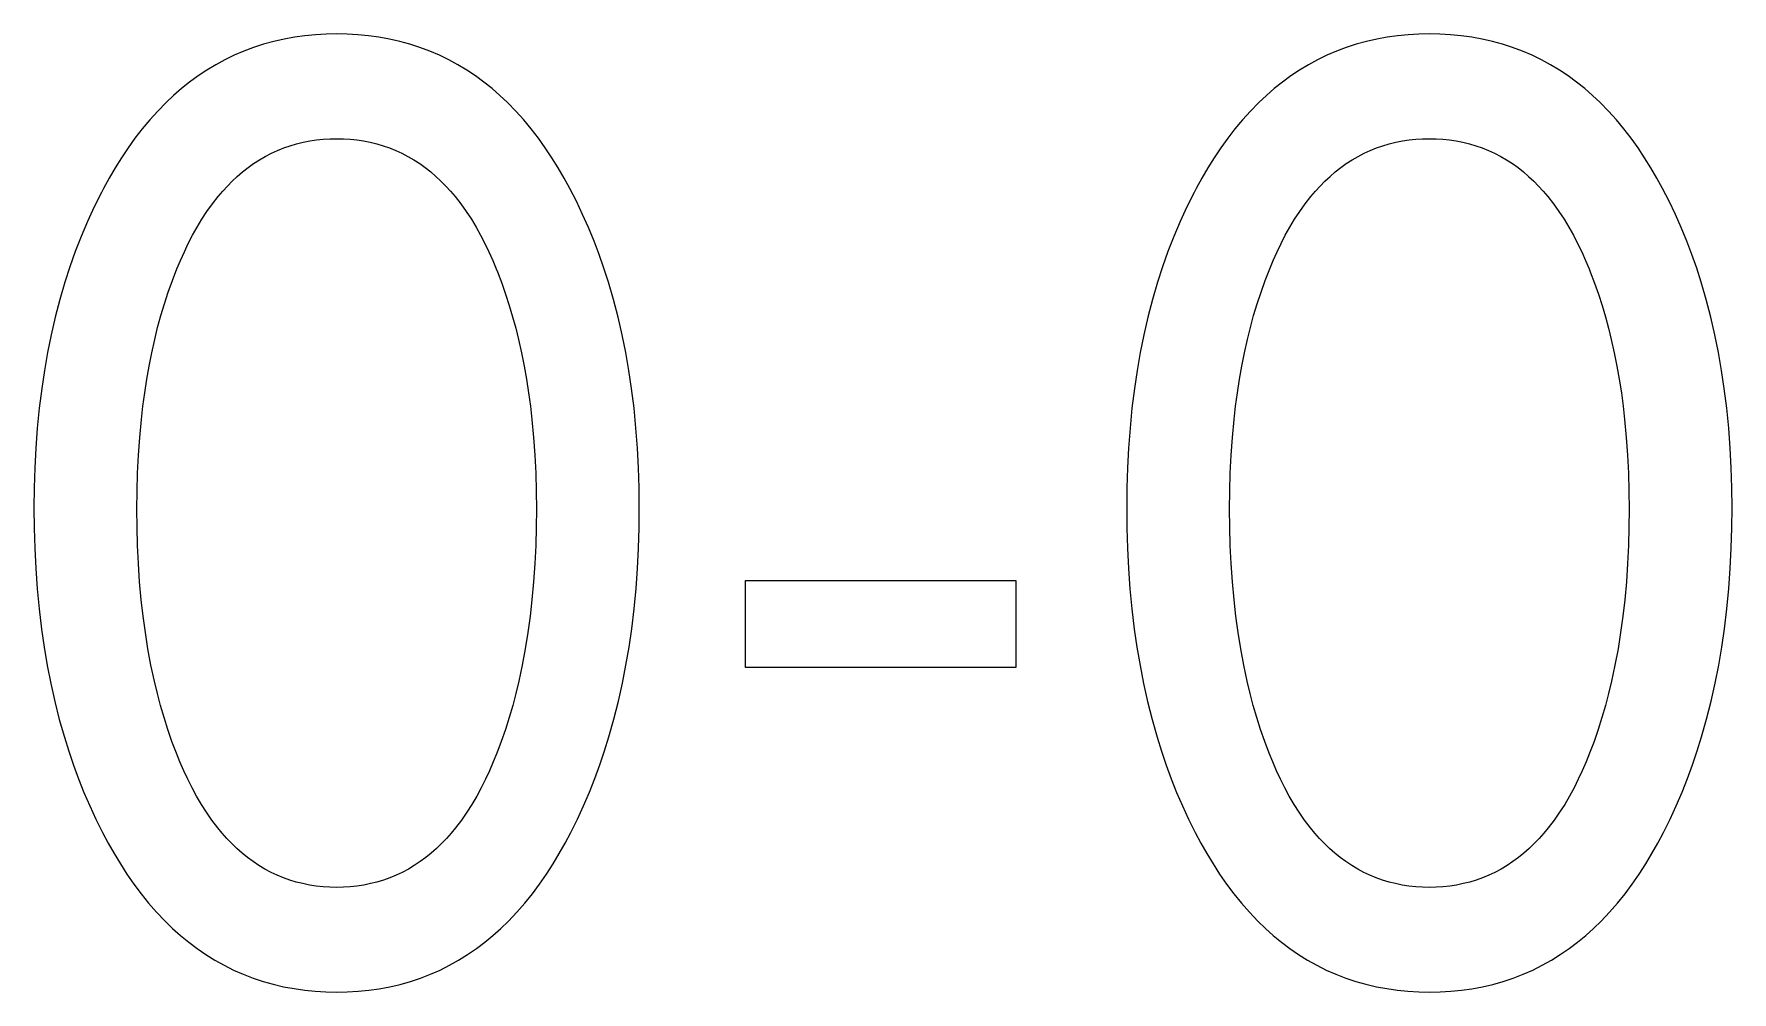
# Model space of a CAD drawing. Extents: x 0 to 420, y 0 to 297.
# Drawn here: x 176.831 to 179.957, y 190.961 to 192.725 of the extents above; entities that cross this region are included whole.
import ezdxf

# ---------------------------------------------------------------- set-up
doc = ezdxf.new("R2010")
doc.units = 0
doc.header["$LTSCALE"] = 23.1
doc.layers.add('10000_FRONT', color=7, linetype='CONTINUOUS')

msp = doc.modelspace()

# ---------------------------------------------------------------- linework, layer by layer
at = {"layer": '10000_FRONT', "color": 7, "linetype": 'CONTINUOUS'}
for p, q in [((177.3299, 192.7219), (177.3106, 192.7193)), ((177.3493, 192.7238), (177.3299, 192.7219)), ((177.3688, 192.7249), (177.3493, 192.7238)), ((177.3883, 192.7253), (177.3688, 192.7249)), ((177.4079, 192.7249), (177.3883, 192.7253)), ((177.4274, 192.7238), (177.4079, 192.7249)), ((177.4469, 192.722), (177.4274, 192.7238)), ((177.4662, 192.7193), (177.4469, 192.722)), ((179.3412, 192.7219), (179.322, 192.7193)), ((179.3606, 192.7238), (179.3412, 192.7219)), ((179.3801, 192.7249), (179.3606, 192.7238)), ((179.3996, 192.7253), (179.3801, 192.7249)), ((179.4192, 192.7249), (179.3996, 192.7253)), ((179.4387, 192.7238), (179.4192, 192.7249)), ((179.4582, 192.722), (179.4387, 192.7238)), ((179.4775, 192.7193), (179.4582, 192.722)), ((177.2173, 192.6937), (177.1997, 192.6861)), ((177.2354, 192.7005), (177.2173, 192.6937)), ((177.2539, 192.7065), (177.2354, 192.7005)), ((177.2726, 192.7116), (177.2539, 192.7065)), ((177.2915, 192.7158), (177.2726, 192.7116)), ((177.3106, 192.7193), (177.2915, 192.7158)), ((177.4854, 192.7159), (177.4662, 192.7193)), ((177.5044, 192.7116), (177.4854, 192.7159)), ((177.5231, 192.7065), (177.5044, 192.7116)), ((177.5416, 192.7005), (177.5231, 192.7065)), ((177.5598, 192.6937), (177.5416, 192.7005)), ((177.5774, 192.6861), (177.5598, 192.6937)), ((179.2286, 192.6937), (179.2111, 192.6861)), ((179.2467, 192.7005), (179.2286, 192.6937)), ((179.2652, 192.7065), (179.2467, 192.7005)), ((179.2839, 192.7116), (179.2652, 192.7065)), ((179.3028, 192.7158), (179.2839, 192.7116)), ((179.322, 192.7193), (179.3028, 192.7158)), ((179.4967, 192.7159), (179.4775, 192.7193)), ((179.5157, 192.7116), (179.4967, 192.7159)), ((179.5344, 192.7065), (179.5157, 192.7116)), ((179.5529, 192.7005), (179.5344, 192.7065)), ((179.5711, 192.6937), (179.5529, 192.7005)), ((179.5887, 192.6861), (179.5711, 192.6937)), ((177.1493, 192.6585), (177.1334, 192.6479)), ((177.1657, 192.6685), (177.1493, 192.6585)), ((177.1825, 192.6777), (177.1657, 192.6685)), ((177.1997, 192.6861), (177.1825, 192.6777)), ((177.5946, 192.6777), (177.5774, 192.6861)), ((177.6114, 192.6685), (177.5946, 192.6777)), ((177.6278, 192.6586), (177.6114, 192.6685)), ((177.6438, 192.6479), (177.6278, 192.6586)), ((179.1607, 192.6585), (179.1447, 192.6479)), ((179.1771, 192.6685), (179.1607, 192.6585)), ((179.1939, 192.6777), (179.1771, 192.6685)), ((179.2111, 192.6861), (179.1939, 192.6777)), ((179.6059, 192.6777), (179.5887, 192.6861)), ((179.6227, 192.6685), (179.6059, 192.6777)), ((179.6391, 192.6586), (179.6227, 192.6685)), ((179.6551, 192.6479), (179.6391, 192.6586)), ((177.1178, 192.6365), (177.1028, 192.6246)), ((177.1334, 192.6479), (177.1178, 192.6365)), ((177.6593, 192.6366), (177.6438, 192.6479)), ((177.6743, 192.6246), (177.6593, 192.6366)), ((179.1292, 192.6365), (179.1141, 192.6246)), ((179.1447, 192.6479), (179.1292, 192.6365)), ((179.6706, 192.6366), (179.6551, 192.6479)), ((179.6856, 192.6246), (179.6706, 192.6366)), ((177.0743, 192.5989), (177.059, 192.5834)), ((177.0883, 192.612), (177.0743, 192.5989)), ((177.1028, 192.6246), (177.0883, 192.612)), ((177.6888, 192.612), (177.6743, 192.6246)), ((177.7028, 192.5989), (177.6888, 192.612)), ((177.7181, 192.5834), (177.7028, 192.5989)), ((179.0856, 192.5989), (179.0703, 192.5834)), ((179.0996, 192.612), (179.0856, 192.5989)), ((179.1141, 192.6246), (179.0996, 192.612)), ((179.7002, 192.612), (179.6856, 192.6246)), ((179.7141, 192.5989), (179.7002, 192.612)), ((179.7294, 192.5834), (179.7141, 192.5989)), ((177.0444, 192.5672), (177.0304, 192.5505)), ((177.059, 192.5834), (177.0444, 192.5672)), ((177.7326, 192.5672), (177.7181, 192.5834)), ((177.7465, 192.5505), (177.7326, 192.5672)), ((179.0557, 192.5672), (179.0417, 192.5505)), ((179.0703, 192.5834), (179.0557, 192.5672)), ((179.744, 192.5672), (179.7294, 192.5834)), ((179.7578, 192.5505), (179.744, 192.5672)), ((177.0304, 192.5505), (177.0171, 192.5333)), ((177.7598, 192.5333), (177.7465, 192.5505)), ((179.0417, 192.5505), (179.0284, 192.5333)), ((179.7711, 192.5333), (179.7578, 192.5505)), ((177.0044, 192.5156), (176.9923, 192.4974)), ((177.0171, 192.5333), (177.0044, 192.5156)), ((177.257, 192.5), (177.2683, 192.5059)), ((177.2683, 192.5059), (177.2795, 192.511)), ((177.2795, 192.511), (177.2909, 192.5156)), ((177.2909, 192.5156), (177.3026, 192.5196)), ((177.3026, 192.5196), (177.3145, 192.5231)), ((177.3145, 192.5231), (177.3265, 192.526)), ((177.3265, 192.526), (177.3387, 192.5284)), ((177.3387, 192.5284), (177.351, 192.5302)), ((177.351, 192.5302), (177.3634, 192.5315)), ((177.3634, 192.5315), (177.3758, 192.5323)), ((177.3758, 192.5323), (177.3883, 192.5325)), ((177.3883, 192.5325), (177.4008, 192.5323)), ((177.4008, 192.5323), (177.4132, 192.5315)), ((177.4132, 192.5315), (177.4256, 192.5302)), ((177.4256, 192.5302), (177.4379, 192.5284)), ((177.4379, 192.5284), (177.4501, 192.526)), ((177.4501, 192.526), (177.4621, 192.5231)), ((177.4621, 192.5231), (177.474, 192.5196)), ((177.474, 192.5196), (177.4857, 192.5156)), ((177.4857, 192.5156), (177.4972, 192.511)), ((177.4972, 192.511), (177.5084, 192.5059)), ((177.5084, 192.5059), (177.5196, 192.5)), ((177.7724, 192.5155), (177.7598, 192.5333)), ((177.7845, 192.4974), (177.7724, 192.5155)), ((179.0157, 192.5156), (179.0036, 192.4974)), ((179.0284, 192.5333), (179.0157, 192.5156)), ((179.2684, 192.5), (179.2796, 192.5059)), ((179.2796, 192.5059), (179.2908, 192.511)), ((179.2908, 192.511), (179.3023, 192.5156)), ((179.3023, 192.5156), (179.3139, 192.5196)), ((179.3139, 192.5196), (179.3258, 192.5231)), ((179.3258, 192.5231), (179.3379, 192.526)), ((179.3379, 192.526), (179.3501, 192.5284)), ((179.3501, 192.5284), (179.3624, 192.5302)), ((179.3624, 192.5302), (179.3747, 192.5315)), ((179.3747, 192.5315), (179.3872, 192.5323)), ((179.3872, 192.5323), (179.3996, 192.5325)), ((179.3996, 192.5325), (179.4121, 192.5323)), ((179.4121, 192.5323), (179.4245, 192.5315)), ((179.4245, 192.5315), (179.4369, 192.5302)), ((179.4369, 192.5302), (179.4492, 192.5284)), ((179.4492, 192.5284), (179.4614, 192.526)), ((179.4614, 192.526), (179.4735, 192.5231)), ((179.4735, 192.5231), (179.4853, 192.5196)), ((179.4853, 192.5196), (179.497, 192.5156)), ((179.497, 192.5156), (179.5085, 192.511)), ((179.5085, 192.511), (179.5197, 192.5059)), ((179.5197, 192.5059), (179.5309, 192.5)), ((179.7837, 192.5155), (179.7711, 192.5333)), ((179.7958, 192.4974), (179.7837, 192.5155)), ((176.9807, 192.4789), (176.9697, 192.4601)), ((176.9923, 192.4974), (176.9807, 192.4789)), ((177.2055, 192.4629), (177.2152, 192.4713)), ((177.2152, 192.4713), (177.2252, 192.4792)), ((177.2252, 192.4792), (177.2355, 192.4866)), ((177.2355, 192.4866), (177.2461, 192.4936)), ((177.2461, 192.4936), (177.257, 192.5)), ((177.5196, 192.5), (177.5305, 192.4936)), ((177.5305, 192.4936), (177.5412, 192.4866)), ((177.5412, 192.4866), (177.5515, 192.4792)), ((177.5515, 192.4792), (177.5614, 192.4713)), ((177.5614, 192.4713), (177.5711, 192.4629)), ((177.796, 192.4789), (177.7845, 192.4974)), ((177.8069, 192.4601), (177.796, 192.4789)), ((178.9921, 192.4789), (178.981, 192.4601)), ((179.0036, 192.4974), (178.9921, 192.4789)), ((179.2168, 192.4629), (179.2265, 192.4713)), ((179.2265, 192.4713), (179.2365, 192.4792)), ((179.2365, 192.4792), (179.2468, 192.4866)), ((179.2468, 192.4866), (179.2574, 192.4936)), ((179.2574, 192.4936), (179.2684, 192.5)), ((179.5309, 192.5), (179.5419, 192.4936)), ((179.5419, 192.4936), (179.5525, 192.4866)), ((179.5525, 192.4866), (179.5628, 192.4792)), ((179.5628, 192.4792), (179.5728, 192.4713)), ((179.5728, 192.4713), (179.5824, 192.4629)), ((179.8073, 192.4789), (179.7958, 192.4974)), ((179.8183, 192.4601), (179.8073, 192.4789)), ((176.9592, 192.441), (176.9554, 192.4337)), ((176.9697, 192.4601), (176.9592, 192.441)), ((177.1786, 192.4357), (177.1872, 192.4451)), ((177.1872, 192.4451), (177.1962, 192.4542)), ((177.1962, 192.4542), (177.2055, 192.4629)), ((177.5711, 192.4629), (177.5804, 192.4542)), ((177.5804, 192.4542), (177.5894, 192.4451)), ((177.5894, 192.4451), (177.5981, 192.4357)), ((177.8174, 192.441), (177.8069, 192.4601)), ((177.8296, 192.4172), (177.8174, 192.441)), ((178.9705, 192.441), (178.9667, 192.4337)), ((178.981, 192.4601), (178.9705, 192.441)), ((179.1899, 192.4357), (179.1985, 192.4451)), ((179.1985, 192.4451), (179.2075, 192.4542)), ((179.2075, 192.4542), (179.2168, 192.4629)), ((179.5824, 192.4629), (179.5918, 192.4542)), ((179.5918, 192.4542), (179.6007, 192.4451)), ((179.6007, 192.4451), (179.6094, 192.4357)), ((179.8287, 192.441), (179.8183, 192.4601)), ((179.8409, 192.4172), (179.8287, 192.441)), ((176.9554, 192.4337), (176.942, 192.407)), ((177.1497, 192.3986), (177.1597, 192.4125)), ((177.1597, 192.4125), (177.1703, 192.426)), ((177.1703, 192.426), (177.1786, 192.4357)), ((177.5981, 192.4357), (177.6063, 192.426)), ((177.6063, 192.426), (177.6169, 192.4125)), ((177.6169, 192.4125), (177.6269, 192.3986)), ((177.8411, 192.3931), (177.8296, 192.4172)), ((178.9667, 192.4337), (178.9534, 192.407)), ((179.1611, 192.3986), (179.171, 192.4125)), ((179.171, 192.4125), (179.1816, 192.426)), ((179.1816, 192.426), (179.1899, 192.4357)), ((179.6094, 192.4357), (179.6177, 192.426)), ((179.6177, 192.426), (179.6283, 192.4125)), ((179.6283, 192.4125), (179.6382, 192.3986)), ((179.8524, 192.3931), (179.8409, 192.4172)), ((176.9296, 192.38), (176.918, 192.3526)), ((176.942, 192.407), (176.9296, 192.38)), ((177.1315, 192.3697), (177.1403, 192.3843)), ((177.1403, 192.3843), (177.1497, 192.3986)), ((177.6269, 192.3986), (177.6363, 192.3843)), ((177.6363, 192.3843), (177.6451, 192.3697)), ((177.8519, 192.3687), (177.8411, 192.3931)), ((178.9409, 192.38), (178.9293, 192.3526)), ((178.9534, 192.407), (178.9409, 192.38)), ((179.1428, 192.3697), (179.1517, 192.3843)), ((179.1517, 192.3843), (179.1611, 192.3986)), ((179.6382, 192.3986), (179.6476, 192.3843)), ((179.6476, 192.3843), (179.6565, 192.3697)), ((179.8633, 192.3687), (179.8524, 192.3931)), ((176.918, 192.3526), (176.9072, 192.3249)), ((177.1153, 192.3396), (177.1232, 192.3548)), ((177.1232, 192.3548), (177.1315, 192.3697)), ((177.6451, 192.3697), (177.6534, 192.3548)), ((177.6534, 192.3548), (177.6613, 192.3396)), ((177.8621, 192.344), (177.8519, 192.3687)), ((178.9293, 192.3526), (178.9185, 192.3249)), ((179.1267, 192.3396), (179.1345, 192.3548)), ((179.1345, 192.3548), (179.1428, 192.3697)), ((179.6565, 192.3697), (179.6648, 192.3548)), ((179.6648, 192.3548), (179.6726, 192.3396)), ((179.8734, 192.344), (179.8633, 192.3687)), ((176.9072, 192.3249), (176.8973, 192.2968)), ((177.101, 192.3085), (177.108, 192.3242)), ((177.108, 192.3242), (177.1153, 192.3396)), ((177.6613, 192.3396), (177.6687, 192.3242)), ((177.6687, 192.3242), (177.6756, 192.3085)), ((177.8715, 192.3191), (177.8621, 192.344)), ((177.8803, 192.2939), (177.8715, 192.3191)), ((178.9185, 192.3249), (178.9086, 192.2968)), ((179.1123, 192.3085), (179.1193, 192.3242)), ((179.1193, 192.3242), (179.1267, 192.3396)), ((179.6726, 192.3396), (179.68, 192.3242)), ((179.68, 192.3242), (179.687, 192.3085)), ((179.8829, 192.3191), (179.8734, 192.344)), ((179.8917, 192.2939), (179.8829, 192.3191)), ((176.8973, 192.2968), (176.8881, 192.2685)), ((177.0862, 192.2715), (177.0944, 192.2928)), ((177.0944, 192.2928), (177.101, 192.3085)), ((177.6756, 192.3085), (177.6822, 192.2928)), ((177.6822, 192.2928), (177.6845, 192.2871)), ((177.6845, 192.2871), (177.6922, 192.2668)), ((177.8885, 192.2685), (177.8803, 192.2939)), ((178.9086, 192.2968), (178.8994, 192.2685)), ((179.0975, 192.2715), (179.1057, 192.2928)), ((179.1057, 192.2928), (179.1123, 192.3085)), ((179.687, 192.3085), (179.6936, 192.2928)), ((179.6936, 192.2928), (179.6958, 192.2871)), ((179.6958, 192.2871), (179.7036, 192.2668)), ((179.8999, 192.2685), (179.8917, 192.2939)), ((176.8881, 192.2685), (176.8787, 192.2364)), ((177.0785, 192.2501), (177.0862, 192.2715)), ((177.6922, 192.2668), (177.6994, 192.2463)), ((177.8979, 192.2364), (177.8885, 192.2685)), ((178.8994, 192.2685), (178.89, 192.2364)), ((179.0898, 192.2501), (179.0975, 192.2715)), ((179.7036, 192.2668), (179.7108, 192.2463)), ((179.9092, 192.2364), (179.8999, 192.2685)), ((176.8787, 192.2364), (176.8703, 192.204)), ((177.0649, 192.2067), (177.0714, 192.2285)), ((177.0714, 192.2285), (177.0785, 192.2501)), ((177.6994, 192.2463), (177.7061, 192.2256)), ((177.7061, 192.2256), (177.7123, 192.2048)), ((177.9063, 192.2041), (177.8979, 192.2364)), ((178.89, 192.2364), (178.8816, 192.204)), ((179.0762, 192.2067), (179.0827, 192.2285)), ((179.0827, 192.2285), (179.0898, 192.2501)), ((179.7108, 192.2463), (179.7174, 192.2256)), ((179.7174, 192.2256), (179.7236, 192.2048)), ((179.9177, 192.2041), (179.9092, 192.2364)), ((176.8703, 192.204), (176.8628, 192.1714)), ((177.0589, 192.1848), (177.0649, 192.2067)), ((177.7123, 192.2048), (177.718, 192.1839)), ((177.9139, 192.1714), (177.9063, 192.2041)), ((178.8816, 192.204), (178.8741, 192.1714)), ((179.0702, 192.1848), (179.0762, 192.2067)), ((179.7236, 192.2048), (179.7293, 192.1839)), ((179.9252, 192.1714), (179.9177, 192.2041)), ((176.8628, 192.1714), (176.8561, 192.1386)), ((177.048, 192.1385), (177.0534, 192.1628)), ((177.0534, 192.1628), (177.0589, 192.1848)), ((177.718, 192.1839), (177.7232, 192.1628)), ((177.7232, 192.1628), (177.7286, 192.1385)), ((177.9205, 192.1386), (177.9139, 192.1714)), ((178.8741, 192.1714), (178.8675, 192.1386)), ((179.0593, 192.1385), (179.0648, 192.1628)), ((179.0648, 192.1628), (179.0702, 192.1848)), ((179.7293, 192.1839), (179.7345, 192.1628)), ((179.7345, 192.1628), (179.74, 192.1385)), ((179.9318, 192.1386), (179.9252, 192.1714)), ((176.8561, 192.1386), (176.8504, 192.1057)), ((177.0431, 192.114), (177.048, 192.1385)), ((177.7286, 192.1385), (177.7335, 192.114)), ((177.9263, 192.1057), (177.9205, 192.1386)), ((178.8675, 192.1386), (178.8617, 192.1057)), ((179.0544, 192.114), (179.0593, 192.1385)), ((179.74, 192.1385), (179.7448, 192.114)), ((179.9376, 192.1057), (179.9318, 192.1386)), ((176.8504, 192.1057), (176.8454, 192.0726)), ((177.0388, 192.0895), (177.0431, 192.114)), ((177.7335, 192.114), (177.7378, 192.0895)), ((177.9312, 192.0726), (177.9263, 192.1057)), ((178.8617, 192.1057), (178.8568, 192.0726)), ((179.0501, 192.0895), (179.0544, 192.114)), ((179.7448, 192.114), (179.7492, 192.0895)), ((179.9425, 192.0726), (179.9376, 192.1057)), ((176.8454, 192.0726), (176.8409, 192.0361)), ((177.0317, 192.0402), (177.035, 192.0649)), ((177.035, 192.0649), (177.0388, 192.0895)), ((177.7378, 192.0895), (177.7416, 192.0649)), ((177.7416, 192.0649), (177.7449, 192.0402)), ((177.9357, 192.0361), (177.9312, 192.0726)), ((178.8568, 192.0726), (178.8522, 192.0361)), ((179.043, 192.0402), (179.0463, 192.0649)), ((179.0463, 192.0649), (179.0501, 192.0895)), ((179.7492, 192.0895), (179.753, 192.0649)), ((179.753, 192.0649), (179.7563, 192.0402)), ((179.947, 192.0361), (179.9425, 192.0726)), ((176.8409, 192.0361), (176.8373, 191.9996)), ((177.0289, 192.0154), (177.0317, 192.0402)), ((177.7449, 192.0402), (177.7478, 192.0154)), ((177.9393, 191.9996), (177.9357, 192.0361)), ((178.8522, 192.0361), (178.8487, 191.9996)), ((179.0402, 192.0154), (179.043, 192.0402)), ((179.7563, 192.0402), (179.7591, 192.0154)), ((179.9506, 191.9996), (179.947, 192.0361)), ((177.0258, 191.9825), (177.0289, 192.0154)), ((177.7478, 192.0154), (177.7508, 191.9825)), ((179.0371, 191.9825), (179.0402, 192.0154)), ((179.7591, 192.0154), (179.7621, 191.9825)), ((176.8373, 191.9996), (176.8346, 191.963)), ((177.0235, 191.9496), (177.0258, 191.9825)), ((177.7508, 191.9825), (177.7531, 191.9496)), ((177.942, 191.963), (177.9393, 191.9996)), ((178.8487, 191.9996), (178.8459, 191.963)), ((179.0348, 191.9496), (179.0371, 191.9825)), ((179.7621, 191.9825), (179.7645, 191.9496)), ((179.9533, 191.963), (179.9506, 191.9996)), ((176.8346, 191.963), (176.8327, 191.9264)), ((177.0219, 191.9166), (177.0235, 191.9496)), ((177.7531, 191.9496), (177.7547, 191.9166)), ((177.9439, 191.9264), (177.942, 191.963)), ((178.8459, 191.963), (178.844, 191.9264)), ((179.0332, 191.9166), (179.0348, 191.9496)), ((179.7645, 191.9496), (179.766, 191.9166)), ((179.9552, 191.9264), (179.9533, 191.963)), ((176.8327, 191.9264), (176.8316, 191.8897)), ((177.021, 191.8836), (177.0219, 191.9166)), ((177.7547, 191.9166), (177.7557, 191.8836)), ((177.945, 191.8897), (177.9439, 191.9264)), ((178.844, 191.9264), (178.8429, 191.8897)), ((179.0323, 191.8836), (179.0332, 191.9166)), ((179.766, 191.9166), (179.767, 191.8836)), ((179.9564, 191.8897), (179.9552, 191.9264)), ((176.8316, 191.8897), (176.8312, 191.853)), ((177.0207, 191.8506), (177.021, 191.8836)), ((177.7557, 191.8836), (177.756, 191.8506)), ((177.9454, 191.853), (177.945, 191.8897)), ((178.8429, 191.8897), (178.8425, 191.853)), ((179.032, 191.8506), (179.0323, 191.8836)), ((179.767, 191.8836), (179.7673, 191.8506)), ((179.9567, 191.853), (179.9564, 191.8897)), ((176.8312, 191.853), (176.8315, 191.8157)), ((177.0209, 191.8171), (177.0207, 191.8506)), ((177.756, 191.8506), (177.7557, 191.8171)), ((177.9451, 191.8158), (177.9454, 191.853)), ((178.8425, 191.853), (178.8429, 191.8157)), ((179.0323, 191.8171), (179.032, 191.8506)), ((179.7673, 191.8506), (179.767, 191.8171)), ((179.9564, 191.8158), (179.9567, 191.853)), ((176.8315, 191.8157), (176.8326, 191.7784)), ((177.0219, 191.7836), (177.0209, 191.8171)), ((177.7557, 191.8171), (177.7548, 191.7836)), ((177.944, 191.7786), (177.9451, 191.8158)), ((178.8429, 191.8157), (178.8439, 191.7784)), ((179.0332, 191.7836), (179.0323, 191.8171)), ((179.767, 191.8171), (179.7661, 191.7836)), ((179.9553, 191.7786), (179.9564, 191.8158)), ((177.0234, 191.7502), (177.0219, 191.7836)), ((177.7548, 191.7836), (177.7532, 191.7502)), ((179.0348, 191.7502), (179.0332, 191.7836)), ((179.7661, 191.7836), (179.7645, 191.7502)), ((176.8326, 191.7784), (176.8345, 191.7411)), ((177.9421, 191.7414), (177.944, 191.7786)), ((178.8439, 191.7784), (178.8458, 191.7411)), ((179.9535, 191.7414), (179.9553, 191.7786)), ((176.8345, 191.7411), (176.8372, 191.7039)), ((177.0257, 191.7168), (177.0234, 191.7502)), ((177.7532, 191.7502), (177.7509, 191.7168)), ((177.9394, 191.7043), (177.9421, 191.7414)), ((178.8458, 191.7411), (178.8485, 191.7039)), ((179.037, 191.7168), (179.0348, 191.7502)), ((179.7645, 191.7502), (179.7622, 191.7168)), ((179.9508, 191.7043), (179.9535, 191.7414)), ((176.8372, 191.7039), (176.8407, 191.6668)), ((177.0287, 191.6834), (177.0257, 191.7168)), ((177.7509, 191.7168), (177.7479, 191.6834)), ((177.9359, 191.6672), (177.9394, 191.7043)), ((178.141, 191.559), (178.141, 191.7193)), ((178.141, 191.7193), (178.6387, 191.7193)), ((178.6387, 191.7193), (178.6387, 191.559)), ((178.8485, 191.7039), (178.8521, 191.6668)), ((179.0401, 191.6834), (179.037, 191.7168)), ((179.7622, 191.7168), (179.7592, 191.6834)), ((179.9472, 191.6672), (179.9508, 191.7043)), ((176.8407, 191.6668), (176.8452, 191.6297)), ((177.0322, 191.6532), (177.0287, 191.6834)), ((177.7479, 191.6834), (177.7445, 191.6532)), ((177.9314, 191.6303), (177.9359, 191.6672)), ((178.8521, 191.6668), (178.8565, 191.6297)), ((179.0435, 191.6532), (179.0401, 191.6834)), ((179.7592, 191.6834), (179.7558, 191.6532)), ((179.9428, 191.6303), (179.9472, 191.6672)), ((176.8452, 191.6297), (176.8501, 191.5961)), ((177.0362, 191.6231), (177.0322, 191.6532)), ((177.7445, 191.6532), (177.7404, 191.6231)), ((177.9266, 191.5966), (177.9314, 191.6303)), ((178.8565, 191.6297), (178.8614, 191.5961)), ((179.0476, 191.6231), (179.0435, 191.6532)), ((179.7558, 191.6532), (179.7517, 191.6231)), ((179.9379, 191.5966), (179.9428, 191.6303)), ((176.8501, 191.5961), (176.8557, 191.5626)), ((177.0411, 191.5931), (177.0362, 191.6231)), ((177.7404, 191.6231), (177.7356, 191.5931)), ((177.9209, 191.5631), (177.9266, 191.5966)), ((178.8614, 191.5961), (178.8671, 191.5626)), ((179.0524, 191.5931), (179.0476, 191.6231)), ((179.7517, 191.6231), (179.7469, 191.5931)), ((179.9322, 191.5631), (179.9379, 191.5966)), ((177.0466, 191.5633), (177.0411, 191.5931)), ((177.7356, 191.5931), (177.73, 191.5633)), ((179.0579, 191.5633), (179.0524, 191.5931)), ((179.7469, 191.5931), (179.7413, 191.5633)), ((176.8557, 191.5626), (176.8623, 191.5293)), ((177.053, 191.5336), (177.0466, 191.5633)), ((177.0584, 191.5112), (177.053, 191.5336)), ((177.7236, 191.5336), (177.7183, 191.5112)), ((177.73, 191.5633), (177.7236, 191.5336)), ((177.9144, 191.5298), (177.9209, 191.5631)), ((178.6387, 191.559), (178.141, 191.559)), ((178.8671, 191.5626), (178.8736, 191.5293)), ((179.0643, 191.5336), (179.0579, 191.5633)), ((179.0697, 191.5112), (179.0643, 191.5336)), ((179.735, 191.5336), (179.7296, 191.5112)), ((179.7413, 191.5633), (179.735, 191.5336)), ((179.9257, 191.5298), (179.9322, 191.5631)), ((176.8623, 191.5293), (176.8696, 191.4961)), ((177.0643, 191.4889), (177.0584, 191.5112)), ((177.7183, 191.5112), (177.7124, 191.4889)), ((177.907, 191.4967), (177.9144, 191.5298)), ((178.8736, 191.5293), (178.881, 191.4961)), ((179.0756, 191.4889), (179.0697, 191.5112)), ((179.7296, 191.5112), (179.7237, 191.4889)), ((179.9183, 191.4967), (179.9257, 191.5298)), ((176.8696, 191.4961), (176.8779, 191.4632)), ((177.0707, 191.4667), (177.0643, 191.4889)), ((177.7124, 191.4889), (177.7059, 191.4667)), ((177.8987, 191.4637), (177.907, 191.4967)), ((178.881, 191.4961), (178.8893, 191.4632)), ((179.082, 191.4667), (179.0756, 191.4889)), ((179.7237, 191.4889), (179.7172, 191.4667)), ((179.91, 191.4637), (179.9183, 191.4967)), ((176.8779, 191.4632), (176.8872, 191.4305)), ((177.0777, 191.4447), (177.0707, 191.4667)), ((177.0852, 191.4229), (177.0777, 191.4447)), ((177.6989, 191.4447), (177.6914, 191.4229)), ((177.7059, 191.4667), (177.6989, 191.4447)), ((177.8894, 191.4311), (177.8987, 191.4637)), ((178.8893, 191.4632), (178.8985, 191.4305)), ((179.089, 191.4447), (179.082, 191.4667)), ((179.0966, 191.4229), (179.089, 191.4447)), ((179.7103, 191.4447), (179.7027, 191.4229)), ((179.7172, 191.4667), (179.7103, 191.4447)), ((179.9008, 191.4311), (179.91, 191.4637)), ((176.8872, 191.4305), (176.8952, 191.4048)), ((177.0934, 191.4012), (177.0852, 191.4229)), ((177.6914, 191.4229), (177.6833, 191.4012)), ((177.8814, 191.4053), (177.8894, 191.4311)), ((178.8985, 191.4305), (178.9065, 191.4048)), ((179.1047, 191.4012), (179.0966, 191.4229)), ((179.7027, 191.4229), (179.6946, 191.4012)), ((179.8927, 191.4053), (179.9008, 191.4311)), ((176.8952, 191.4048), (176.9039, 191.3793)), ((176.9039, 191.3793), (176.9132, 191.354)), ((177.0999, 191.385), (177.0934, 191.4012)), ((177.1069, 191.3689), (177.0999, 191.385)), ((177.6767, 191.385), (177.6697, 191.3689)), ((177.6833, 191.4012), (177.6767, 191.385)), ((177.8634, 191.3543), (177.8727, 191.3797)), ((177.8727, 191.3797), (177.8814, 191.4053)), ((178.9065, 191.4048), (178.9152, 191.3793)), ((178.9152, 191.3793), (178.9245, 191.354)), ((179.1113, 191.385), (179.1047, 191.4012)), ((179.1182, 191.3689), (179.1113, 191.385)), ((179.688, 191.385), (179.6811, 191.3689)), ((179.6946, 191.4012), (179.688, 191.385)), ((179.8748, 191.3543), (179.8841, 191.3797)), ((179.8841, 191.3797), (179.8927, 191.4053)), ((176.9132, 191.354), (176.9232, 191.3289)), ((177.1143, 191.3531), (177.1069, 191.3689)), ((177.1221, 191.3374), (177.1143, 191.3531)), ((177.6624, 191.3531), (177.6545, 191.3374)), ((177.6697, 191.3689), (177.6624, 191.3531)), ((177.8535, 191.3292), (177.8634, 191.3543)), ((178.9245, 191.354), (178.9345, 191.3289)), ((179.1256, 191.3531), (179.1182, 191.3689)), ((179.1334, 191.3374), (179.1256, 191.3531)), ((179.6737, 191.3531), (179.6659, 191.3374)), ((179.6811, 191.3689), (179.6737, 191.3531)), ((179.8648, 191.3292), (179.8748, 191.3543)), ((176.9232, 191.3289), (176.9338, 191.3041)), ((177.1304, 191.3221), (177.1221, 191.3374)), ((177.1393, 191.307), (177.1304, 191.3221)), ((177.6462, 191.3221), (177.6374, 191.307)), ((177.6545, 191.3374), (177.6462, 191.3221)), ((177.8428, 191.3043), (177.8535, 191.3292)), ((178.9345, 191.3289), (178.9451, 191.3041)), ((179.1417, 191.3221), (179.1334, 191.3374)), ((179.1506, 191.307), (179.1417, 191.3221)), ((179.6575, 191.3221), (179.6487, 191.307)), ((179.6659, 191.3374), (179.6575, 191.3221)), ((179.8541, 191.3043), (179.8648, 191.3292)), ((176.9338, 191.3041), (176.9451, 191.2796)), ((177.1487, 191.2923), (177.1393, 191.307)), ((177.1587, 191.2779), (177.1487, 191.2923)), ((177.6279, 191.2923), (177.6179, 191.2779)), ((177.6374, 191.307), (177.6279, 191.2923)), ((177.8315, 191.2797), (177.8428, 191.3043)), ((178.9451, 191.3041), (178.9565, 191.2796)), ((179.16, 191.2923), (179.1506, 191.307)), ((179.17, 191.2779), (179.16, 191.2923)), ((179.6393, 191.2923), (179.6292, 191.2779)), ((179.6487, 191.307), (179.6393, 191.2923)), ((179.8428, 191.2797), (179.8541, 191.3043)), ((176.9451, 191.2796), (176.9572, 191.2554)), ((176.9572, 191.2554), (176.9676, 191.2357)), ((177.1694, 191.264), (177.1587, 191.2779)), ((177.1777, 191.254), (177.1694, 191.264)), ((177.1863, 191.2444), (177.1777, 191.254)), ((177.599, 191.254), (177.5903, 191.2444)), ((177.6072, 191.264), (177.599, 191.254)), ((177.6179, 191.2779), (177.6072, 191.264)), ((177.809, 191.2357), (177.8195, 191.2554)), ((177.8195, 191.2554), (177.8315, 191.2797)), ((178.9565, 191.2796), (178.9685, 191.2554)), ((178.9685, 191.2554), (178.979, 191.2357)), ((179.1807, 191.264), (179.17, 191.2779)), ((179.189, 191.254), (179.1807, 191.264)), ((179.1976, 191.2444), (179.189, 191.254)), ((179.6103, 191.254), (179.6017, 191.2444)), ((179.6186, 191.264), (179.6103, 191.254)), ((179.6292, 191.2779), (179.6186, 191.264)), ((179.8204, 191.2357), (179.8308, 191.2554)), ((179.8308, 191.2554), (179.8428, 191.2797)), ((176.9676, 191.2357), (176.9786, 191.2163)), ((177.1953, 191.235), (177.1863, 191.2444)), ((177.2046, 191.226), (177.1953, 191.235)), ((177.2143, 191.2174), (177.2046, 191.226)), ((177.572, 191.226), (177.5623, 191.2174)), ((177.5814, 191.235), (177.572, 191.226)), ((177.5903, 191.2444), (177.5814, 191.235)), ((177.7981, 191.2163), (177.809, 191.2357)), ((178.979, 191.2357), (178.99, 191.2163)), ((179.2066, 191.235), (179.1976, 191.2444)), ((179.2159, 191.226), (179.2066, 191.235)), ((179.2256, 191.2174), (179.2159, 191.226)), ((179.5833, 191.226), (179.5737, 191.2174)), ((179.5927, 191.235), (179.5833, 191.226)), ((179.6017, 191.2444), (179.5927, 191.235)), ((179.8094, 191.2163), (179.8204, 191.2357)), ((176.9786, 191.2163), (176.9902, 191.1972)), ((176.9902, 191.1972), (177.0023, 191.1785)), ((177.2243, 191.2093), (177.2143, 191.2174)), ((177.2347, 191.2016), (177.2243, 191.2093)), ((177.2454, 191.1944), (177.2347, 191.2016)), ((177.2564, 191.1877), (177.2454, 191.1944)), ((177.5313, 191.1944), (177.5203, 191.1877)), ((177.542, 191.2016), (177.5313, 191.1944)), ((177.5523, 191.2093), (177.542, 191.2016)), ((177.5623, 191.2174), (177.5523, 191.2093)), ((177.7746, 191.1785), (177.7866, 191.1972)), ((177.7866, 191.1972), (177.7981, 191.2163)), ((178.99, 191.2163), (179.0015, 191.1972)), ((179.0015, 191.1972), (179.0136, 191.1785)), ((179.2356, 191.2093), (179.2256, 191.2174)), ((179.246, 191.2016), (179.2356, 191.2093)), ((179.2567, 191.1944), (179.246, 191.2016)), ((179.2677, 191.1877), (179.2567, 191.1944)), ((179.5426, 191.1944), (179.5316, 191.1877)), ((179.5533, 191.2016), (179.5426, 191.1944)), ((179.5636, 191.2093), (179.5533, 191.2016)), ((179.5737, 191.2174), (179.5636, 191.2093)), ((179.7859, 191.1785), (179.7979, 191.1972)), ((179.7979, 191.1972), (179.8094, 191.2163)), ((177.0023, 191.1785), (177.015, 191.1601)), ((177.015, 191.1601), (177.0283, 191.1423)), ((177.2677, 191.1817), (177.2564, 191.1877)), ((177.2789, 191.1764), (177.2677, 191.1817)), ((177.2904, 191.1717), (177.2789, 191.1764)), ((177.3021, 191.1676), (177.2904, 191.1717)), ((177.3141, 191.164), (177.3021, 191.1676)), ((177.3262, 191.161), (177.3141, 191.164)), ((177.3384, 191.1585), (177.3262, 191.161)), ((177.3508, 191.1566), (177.3384, 191.1585)), ((177.4382, 191.1585), (177.4258, 191.1566)), ((177.4505, 191.161), (177.4382, 191.1585)), ((177.4626, 191.164), (177.4505, 191.161)), ((177.4745, 191.1676), (177.4626, 191.164)), ((177.4862, 191.1717), (177.4745, 191.1676)), ((177.4977, 191.1764), (177.4862, 191.1717)), ((177.5089, 191.1817), (177.4977, 191.1764)), ((177.5203, 191.1877), (177.5089, 191.1817)), ((177.7486, 191.1423), (177.7619, 191.1601)), ((177.7619, 191.1601), (177.7746, 191.1785)), ((179.0136, 191.1785), (179.0263, 191.1601)), ((179.0263, 191.1601), (179.0396, 191.1423)), ((179.279, 191.1817), (179.2677, 191.1877)), ((179.2902, 191.1764), (179.279, 191.1817)), ((179.3017, 191.1717), (179.2902, 191.1764)), ((179.3135, 191.1676), (179.3017, 191.1717)), ((179.3254, 191.164), (179.3135, 191.1676)), ((179.3375, 191.161), (179.3254, 191.164)), ((179.3497, 191.1585), (179.3375, 191.161)), ((179.3621, 191.1566), (179.3497, 191.1585)), ((179.4495, 191.1585), (179.4372, 191.1566)), ((179.4618, 191.161), (179.4495, 191.1585)), ((179.4739, 191.164), (179.4618, 191.161)), ((179.4858, 191.1676), (179.4739, 191.164)), ((179.4975, 191.1717), (179.4858, 191.1676)), ((179.509, 191.1764), (179.4975, 191.1717)), ((179.5203, 191.1817), (179.509, 191.1764)), ((179.5316, 191.1877), (179.5203, 191.1817)), ((179.7599, 191.1423), (179.7732, 191.1601)), ((179.7732, 191.1601), (179.7859, 191.1785)), ((177.0283, 191.1423), (177.0423, 191.125)), ((177.3633, 191.1553), (177.3508, 191.1566)), ((177.3758, 191.1545), (177.3633, 191.1553)), ((177.3883, 191.1542), (177.3758, 191.1545)), ((177.4009, 191.1545), (177.3883, 191.1542)), ((177.4134, 191.1553), (177.4009, 191.1545)), ((177.4258, 191.1566), (177.4134, 191.1553)), ((177.7347, 191.125), (177.7486, 191.1423)), ((179.0396, 191.1423), (179.0537, 191.125)), ((179.3746, 191.1553), (179.3621, 191.1566)), ((179.3871, 191.1545), (179.3746, 191.1553)), ((179.3996, 191.1542), (179.3871, 191.1545)), ((179.4122, 191.1545), (179.3996, 191.1542)), ((179.4247, 191.1553), (179.4122, 191.1545)), ((179.4372, 191.1566), (179.4247, 191.1553)), ((179.746, 191.125), (179.7599, 191.1423)), ((177.0423, 191.125), (177.057, 191.1082)), ((177.057, 191.1082), (177.0724, 191.0921)), ((177.7046, 191.0921), (177.72, 191.1082)), ((177.72, 191.1082), (177.7347, 191.125)), ((179.0537, 191.125), (179.0683, 191.1082)), ((179.0683, 191.1082), (179.0838, 191.0921)), ((179.716, 191.0921), (179.7313, 191.1082)), ((179.7313, 191.1082), (179.746, 191.125)), ((177.0724, 191.0921), (177.0864, 191.0786)), ((177.0864, 191.0786), (177.101, 191.0657)), ((177.101, 191.0657), (177.1161, 191.0533)), ((177.661, 191.0533), (177.6761, 191.0656)), ((177.6761, 191.0656), (177.6906, 191.0786)), ((177.6906, 191.0786), (177.7046, 191.0921)), ((179.0838, 191.0921), (179.0978, 191.0786)), ((179.0978, 191.0786), (179.1123, 191.0657)), ((179.1123, 191.0657), (179.1274, 191.0533)), ((179.6724, 191.0533), (179.6874, 191.0656)), ((179.6874, 191.0656), (179.702, 191.0786)), ((179.702, 191.0786), (179.716, 191.0921)), ((177.1161, 191.0533), (177.1316, 191.0416)), ((177.1316, 191.0416), (177.1477, 191.0306)), ((177.6294, 191.0306), (177.6455, 191.0416)), ((177.6455, 191.0416), (177.661, 191.0533)), ((179.1274, 191.0533), (179.143, 191.0416)), ((179.143, 191.0416), (179.159, 191.0306)), ((179.6407, 191.0306), (179.6568, 191.0416)), ((179.6568, 191.0416), (179.6724, 191.0533)), ((177.1477, 191.0306), (177.1642, 191.0203)), ((177.1642, 191.0203), (177.1811, 191.0107)), ((177.1811, 191.0107), (177.1984, 191.002)), ((177.1984, 191.002), (177.2162, 190.9941)), ((177.5609, 190.9941), (177.5786, 191.002)), ((177.5786, 191.002), (177.596, 191.0107)), ((177.596, 191.0107), (177.6129, 191.0202)), ((177.6129, 191.0202), (177.6294, 191.0306)), ((179.159, 191.0306), (179.1755, 191.0203)), ((179.1755, 191.0203), (179.1924, 191.0107)), ((179.1924, 191.0107), (179.2098, 191.002)), ((179.2098, 191.002), (179.2275, 190.9941)), ((179.5723, 190.9941), (179.59, 191.002)), ((179.59, 191.002), (179.6073, 191.0107)), ((179.6073, 191.0107), (179.6242, 191.0202)), ((179.6242, 191.0202), (179.6407, 191.0306)), ((177.2162, 190.9941), (177.2344, 190.9871)), ((177.2344, 190.9871), (177.2529, 190.9809)), ((177.2529, 190.9809), (177.2717, 190.9757)), ((177.2717, 190.9757), (177.2908, 190.9712)), ((177.2908, 190.9712), (177.31, 190.9677)), ((177.4668, 190.9676), (177.4861, 190.9712)), ((177.4861, 190.9712), (177.5052, 190.9756)), ((177.5052, 190.9756), (177.5241, 190.9809)), ((177.5241, 190.9809), (177.5427, 190.9871)), ((177.5427, 190.9871), (177.5609, 190.9941)), ((179.2275, 190.9941), (179.2457, 190.9871)), ((179.2457, 190.9871), (179.2642, 190.9809)), ((179.2642, 190.9809), (179.283, 190.9757)), ((179.283, 190.9757), (179.3021, 190.9712)), ((179.3021, 190.9712), (179.3214, 190.9677)), ((179.4781, 190.9676), (179.4974, 190.9712)), ((179.4974, 190.9712), (179.5165, 190.9756)), ((179.5165, 190.9756), (179.5354, 190.9809)), ((179.5354, 190.9809), (179.554, 190.9871)), ((179.554, 190.9871), (179.5723, 190.9941)), ((177.31, 190.9677), (177.3295, 190.9649)), ((177.3295, 190.9649), (177.349, 190.963)), ((177.349, 190.963), (177.3686, 190.9618)), ((177.3686, 190.9618), (177.3883, 190.9614)), ((177.3883, 190.9614), (177.408, 190.9618)), ((177.408, 190.9618), (177.4277, 190.963)), ((177.4277, 190.963), (177.4473, 190.9649)), ((177.4473, 190.9649), (177.4668, 190.9676)), ((179.3214, 190.9677), (179.3408, 190.9649)), ((179.3408, 190.9649), (179.3603, 190.963)), ((179.3603, 190.963), (179.38, 190.9618)), ((179.38, 190.9618), (179.3996, 190.9614)), ((179.3996, 190.9614), (179.4194, 190.9618)), ((179.4194, 190.9618), (179.439, 190.963)), ((179.439, 190.963), (179.4586, 190.9649)), ((179.4586, 190.9649), (179.4781, 190.9676))]:
    msp.add_line(p, q, dxfattribs=at)

doc.saveas('drawing.dxf')
